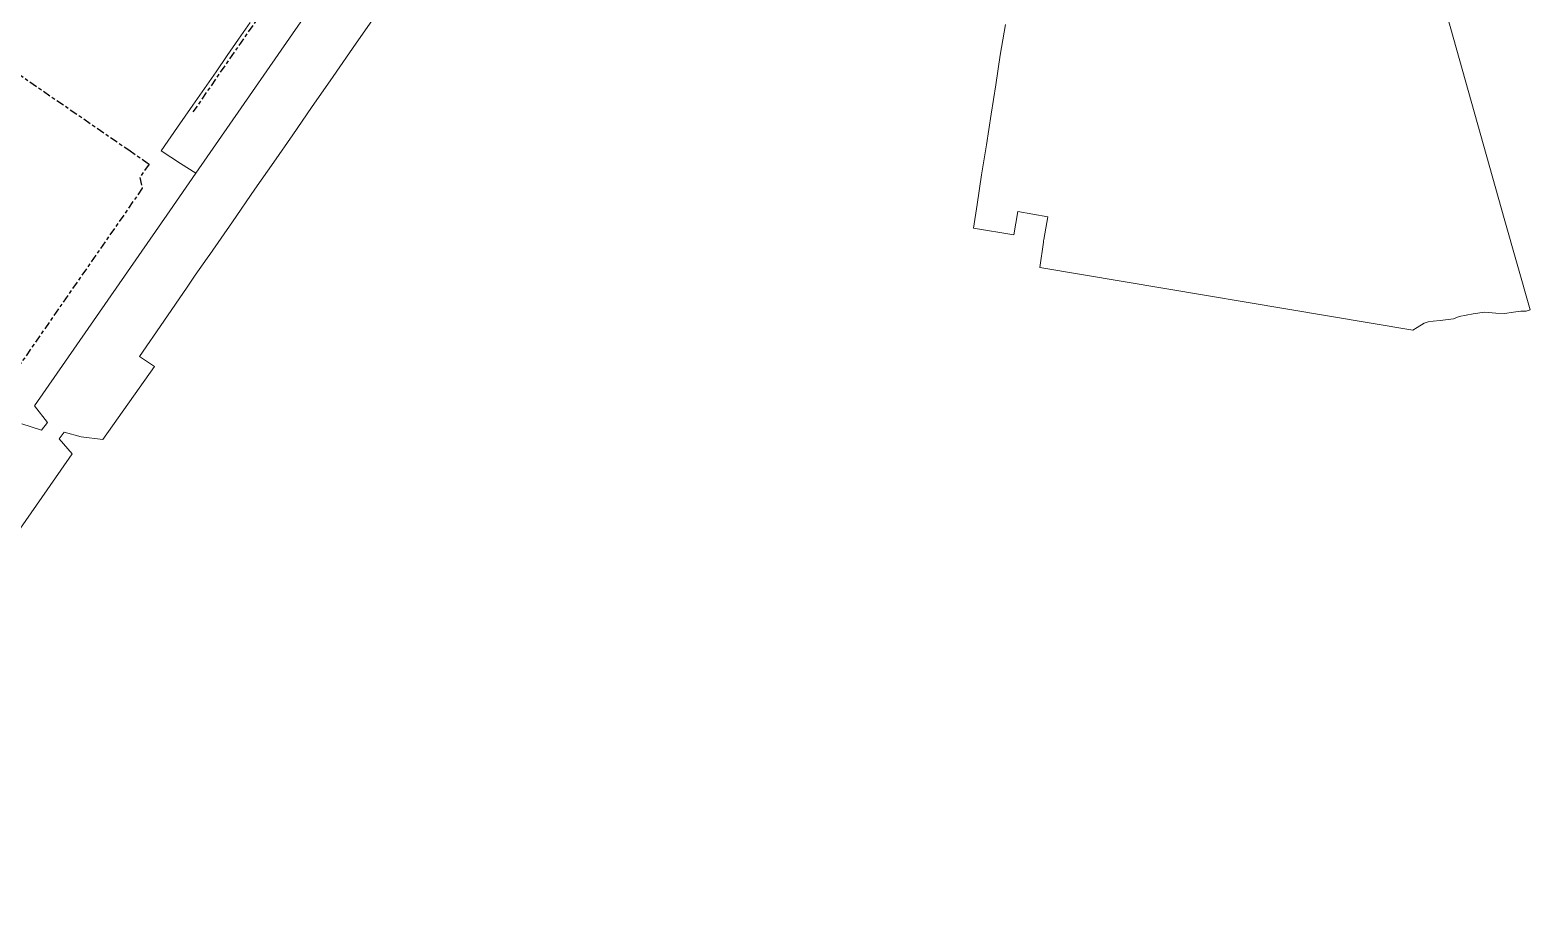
# Model space of a CAD drawing. Header units: metres. Extents: x 309980 to 311407, y 6249141 to 6251386.
# Drawn here: x 310549 to 311303, y 6249245 to 6249692 of the extents above; entities that cross this region are included whole.
import ezdxf

# ---------------------------------------------------------------- set-up
doc = ezdxf.new("R2010")
doc.units = ezdxf.units.M
doc.linetypes.add('Cable Exist UG', pattern=[8.2, 4, -1.2, 1.8, -1.2])
doc.layers.add('Cadastre Land Parcels_SP_EXT', color=9, linetype='Continuous', lineweight=5)
doc.layers.add('Cadastre Roads_SP_EXT', color=9, linetype='Continuous', lineweight=5)
doc.layers.add('Mains_HV_EXT', color=7, linetype='Continuous')

msp = doc.modelspace()

# ---------------------------------------------------------------- linework, layer by layer
at = {"layer": 'Cadastre Land Parcels_SP_EXT', "linetype": 'Continuous'}
for points in [[(310825.15, 6249897.54), (310632.7, 6249620.14), (310619.65, 6249601.34), (310551.76, 6249503.37), (310558.28, 6249495.06), (310555.35, 6249491.2), (310545.39, 6249494.31)], [(311039.49, 6249694.88), (311036.79, 6249679.53), (311034.57, 6249664.59), (311032.19, 6249649.86), (311029.85, 6249634.46), (311027.42, 6249619.35), (311025.18, 6249604.46), (311023.37, 6249592.57), (311043.67, 6249589.27), (311045.58, 6249600.89), (311060.68, 6249598.26), (311058.7, 6249586.84), (311058.58, 6249586.16), (311058.5, 6249585.59), (311056.72, 6249572.88), (311244.08, 6249541.38), (311246.25, 6249542.74), (311249.75, 6249544.79), (311251.68, 6249545.49), (311254.29, 6249545.92), (311257.66, 6249546.15), (311261.78, 6249546.65), (311264.43, 6249547.04), (311267.21, 6249548.28), (311274.33, 6249549.56), (311280.08, 6249550.37), (311285.77, 6249549.85), (311289.99, 6249549.76), (311294.59, 6249550.47), (311298.19, 6249550.9), (311300.95, 6249550.86), (311302.85, 6249551.49), (311289.9, 6249597.48), (311237.51, 6249783.94)], [(310407.51, 6249244.65), (310564.98, 6249470.98), (310570.74, 6249479.31), (310564.07, 6249486.86), (310566.6, 6249490.11), (310575.15, 6249487.79), (310586.15, 6249486.46), (310611.97, 6249523.04), (310611.97, 6249523.04), (310604.42, 6249528.19), (310616.77, 6249545.95), (310628.42, 6249562.97), (310632.4, 6249569.04), (310638.42, 6249577.46), (310639.77, 6249579.35), (310651.13, 6249595.73), (310662.49, 6249612.12), (310671.96, 6249625.79), (310681.44, 6249639.45), (310690.91, 6249653.12), (310701.72, 6249668.71), (310713.33, 6249685.45), (310731.71, 6249711.97)]]:
    msp.add_lwpolyline(points, dxfattribs=at)
at = {"layer": 'Cadastre Roads_SP_EXT', "linetype": 'Continuous'}
msp.add_lwpolyline([(310660.03, 6249695.82), (310654.21, 6249687.41), (310648.56, 6249679.22), (310642.91, 6249671.09), (310637.08, 6249662.67), (310631.33, 6249654.37), (310623.63, 6249643.3), (310615.37, 6249631.45), (310625.12, 6249625.08), (310632.7, 6249620.14), (310825.15, 6249897.54)], dxfattribs=at)
at = {"layer": 'Mains_HV_EXT', "linetype": 'Cable Exist UG'}
for points in [[(310735.95, 6249802.31), (310631.33, 6249650.96)], [(310515.71, 6249689.29), (310599.06, 6249631.87), (310599.06, 6249631.87), (310608.42, 6249625.43), (310609.29, 6249624.79), (310604.7, 6249618.04), (310605.89, 6249612.65), (310496.19, 6249454.55)]]:
    msp.add_lwpolyline(points, dxfattribs=at)

doc.saveas('drawing.dxf')
